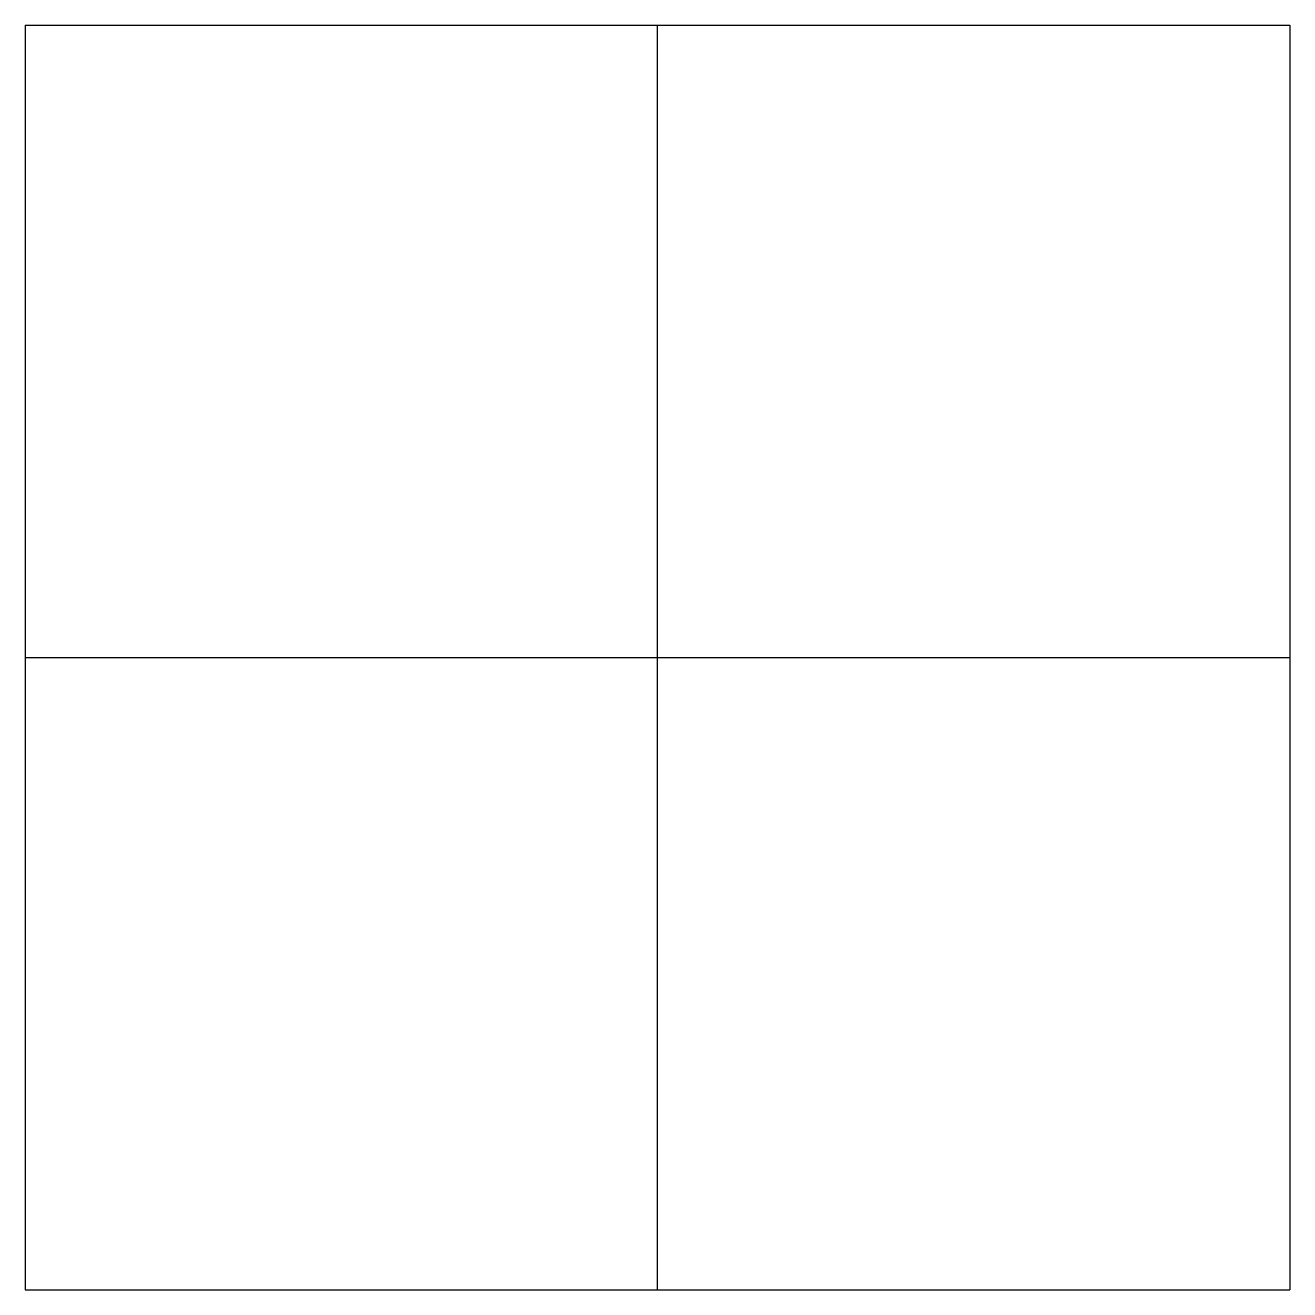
# Model space of a CAD drawing. Header units: millimetres. Extents: x 1838.48 to 1839.62, y 2300.06 to 2301.2.
import ezdxf

# ---------------------------------------------------------------- set-up
doc = ezdxf.new("R2010")
doc.units = ezdxf.units.MM

msp = doc.modelspace()

# ---------------------------------------------------------------- linework, layer by layer
for p, q in [((1838.4765, 2301.2002), (1839.6159, 2301.2002)), ((1838.4765, 2301.2002), (1838.4765, 2300.0608)), ((1839.0462, 2300.0608), (1839.0462, 2301.2002)), ((1839.6159, 2301.2002), (1839.6159, 2300.0608)), ((1838.4765, 2300.6305), (1839.6159, 2300.6305)), ((1838.4765, 2300.0608), (1839.6159, 2300.0608))]:
    msp.add_line(p, q)

doc.saveas('drawing.dxf')
